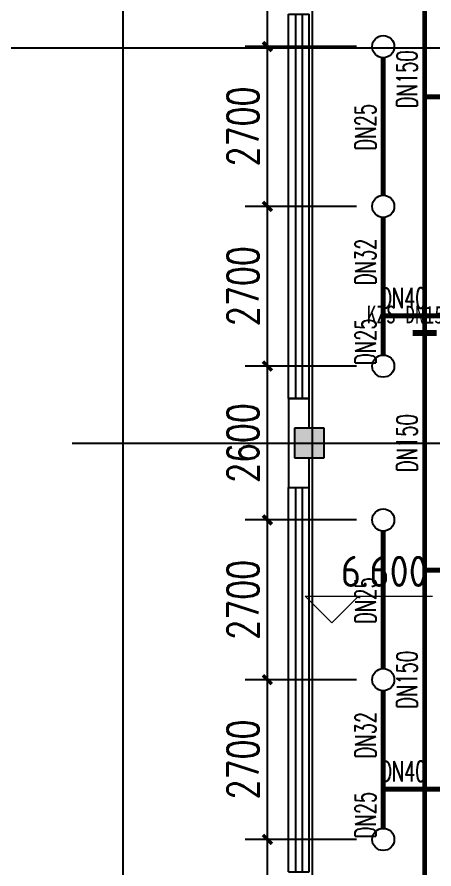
# Model space of a CAD drawing. Extents: x 0 to 2838408, y -923048 to 203859.
# Drawn here: x 2770978 to 2778019, y -512057 to -497658 of the extents above; entities that cross this region are included whole.
import ezdxf
from ezdxf.enums import TextEntityAlignment as Align

# ---------------------------------------------------------------- set-up
doc = ezdxf.new("R2010")
doc.units = 0
doc.header["$LTSCALE"] = 1000
doc.layers.add('A-ANNO-IDEN-LEVL', color=3, linetype='Continuous', lineweight=0)
doc.layers.add('A-ANNO-TXT', color=7, linetype='Continuous', lineweight=0, plot=False)
for name, color, linetype in [('COLUMN', 9, 'Continuous'), ('DIM_喷淋', 3, 'Continuous'), ('DOTE', 8, 'Continuous'), ('EQUIP_喷头', 7, 'Continuous'), ('PIPE-喷淋', 6, 'Continuous'), ('PUB_HATCH', 8, 'Continuous'), ('TEXT_喷淋', 7, 'Continuous'), ('WALL', 9, 'Continuous'), ('WINDOW', 4, 'Continuous'), ('XREF', 8, 'Continuous'), ('抗震支吊架', 2, 'Continuous')]:
    doc.layers.add(name, color=color, linetype=linetype)
doc.styles.add('_TCH_DIM_T3', font='SIMPLEX', dxfattribs={"width": 0.75, "bigfont": 'HZTXT'})
doc.styles.add('_TWT_PIPEDN', font='SIMPLEX', dxfattribs={"width": 0.8, "height": 2.3, "bigfont": 'HZTXT'})
doc.styles.add('kzcad', font='', dxfattribs={"width": 0.8})
doc.styles.get("Standard").update_dxf_attribs({"font": 'geniso.shx', "bigfont": 'hztxt.shx'})
doc.styles.get('kzcad').set_extended_font_data('SimSun')
doc.dimstyles.new('_TWT_ARCH&&150', dxfattribs={"dimtxt": 525, "dimasz": 150, "dimexe": 375, "dimexo": 450, "dimgap": 150, "dimtad": 1, "dimdec": 0, "dimzin": 0, "dimdsep": 46, "dimtxsty": '_TCH_DIM_T3', "dimblk": 'ARCHTICK', "dimcen": 0.09, "dimclrt": 7, "dimazin": 2, "dimtfac": 1, "dimtdec": 0, "dimtix": 1, "dimtmove": 2, "dimatfit": 3, "dimfxl": 1, "dimtolj": 1, "dimtzin": 0, "dimarcsym": 0})

# ---------------------------------------------------------------- blocks, each defined once
blk = doc.blocks.new('$TCHSYS$WIN2D')
for p, q in [((-0.5, 0.5), (0.5, 0.5)), ((-0.5, 0.5), (-0.5, -0.5)), ((0.5, 0.5), (0.5, -0.5)), ((0.5, 0.1667), (-0.5, 0.1667)), ((0.5, -0.1667), (-0.5, -0.1667)), ((-0.5, -0.5), (0.5, -0.5))]:
    blk.add_line(p, q)
blk = doc.blocks.new('3F1')
at = {"layer": 'PUB_HATCH'}
blk.add_hatch(color=256, dxfattribs=at).paths.add_polyline_path([(2439616.7, -504608.3), (2439616.7, -505108.3), (2440116.7, -505108.3), (2440116.7, -504608.3)])
at = {"layer": 'A-ANNO-IDEN-LEVL'}
for p, q in [((2440247.4, -507897.4), (2439797.4, -507447.4)), ((2439797.4, -507447.4), (2441948.3, -507447.4)), ((2440247.4, -507897.4), (2440697.4, -507447.4))]:
    blk.add_line(p, q, dxfattribs=at)
at = {"layer": 'COLUMN'}
for p, q in [((2439616.7, -504608.3), (2439616.7, -505108.3)), ((2440116.7, -504608.3), (2439616.7, -504608.3)), ((2440116.7, -505108.3), (2440116.7, -504608.3)), ((2439616.7, -505108.3), (2440116.7, -505108.3))]:
    blk.add_line(p, q, dxfattribs=at)
at = {"layer": 'Defpoints', "color": 250}
blk.add_lwpolyline([(2326685.8, -571303.4), (2468623.3, -571303.4), (2468623.3, -498186.6), (2326685.8, -498186.6)], close=True, dxfattribs=at)
at = {"layer": 'DOTE'}
for p, q in [((2436716.7, -467258.3), (2436716.7, -550458.3)), ((2439916.7, -467258.3), (2439916.7, -550458.3)), ((2435862.3, -504858.3), (2453916.7, -504858.3))]:
    blk.add_line(p, q, dxfattribs=at)
at = {"layer": 'WALL'}
for p, q in [((2439866.7, -504108.3), (2439516.7, -504108.3)), ((2439516.7, -504108.3), (2439516.7, -504858.3)), ((2439866.7, -504608.3), (2439866.7, -504108.3)), ((2439516.7, -504858.3), (2439516.7, -505608.3)), ((2439866.7, -505608.3), (2439866.7, -505108.3)), ((2439516.7, -505608.3), (2439866.7, -505608.3))]:
    blk.add_line(p, q, dxfattribs=at)
at = {"layer": 'WINDOW', "xscale": -6500, "yscale": -350, "zscale": -6500, "rotation": 270.0000000003765}
for p in [(2439691.7, -500858.3), (2439691.7, -508858.3)]:
    blk.add_blockref('$TCHSYS$WIN2D', p, dxfattribs=at)
at = {"layer": 'A-ANNO-TXT', "color": 7}
blk.add_text('6.600', height=525, dxfattribs=at).set_placement((2440401.5, -507289.9))
blk = doc.blocks.new('_ArchTick')
at = {"color": 0, "linetype": 'ByBlock', "const_width": 0.4}
blk.add_lwpolyline([(-0.5, -0.5), (0.5, 0.5)], dxfattribs=at)
blk = doc.blocks.new('*D2504')
at = {"layer": 'Defpoints', "color": 0, "linetype": 'ByBlock', "transparency": 16777216}
for p in [(2775207, -511558), (2777163, -511558), (2777163, -514158)]:
    blk.add_point(p, dxfattribs=at)
at = {"layer": 'DIM_喷淋', "color": 0, "linetype": 'ByBlock', "lineweight": -2, "transparency": 16777216}
for p, q in [((2776713, -511558), (2774832, -511558)), ((2775207, -514158), (2775207, -511558)), ((2776713, -514158), (2774832, -514158))]:
    blk.add_line(p, q, dxfattribs=at)
at = {"layer": 'DIM_喷淋', "color": 0, "linetype": 'ByBlock', "lineweight": -2, "transparency": 16777216, "xscale": 150, "yscale": 150, "zscale": 150}
for p, rotation in [((2775207, -511558), 90), ((2775207, -514158), 270)]:
    blk.add_blockref('_ArchTick', p, dxfattribs=dict(at, rotation=rotation))
at = {"layer": 'DIM_喷淋', "color": 7, "linetype": 'ByBlock', "transparency": 16777216, "insert": (2774795, -512858), "char_height": 525, "attachment_point": 5, "rotation": 90, "style": '_TCH_DIM_T3'}
blk.add_mtext('\\A1;2600', dxfattribs=at)
blk = doc.blocks.new('*D2505')
at = {"layer": 'Defpoints', "color": 0, "linetype": 'ByBlock', "transparency": 16777216}
for p in [(2775207, -508858), (2777163, -508858), (2777163, -511558)]:
    blk.add_point(p, dxfattribs=at)
at = {"layer": 'DIM_喷淋', "color": 0, "linetype": 'ByBlock', "lineweight": -2, "transparency": 16777216}
for p, q in [((2776713, -508858), (2774832, -508858)), ((2775207, -511558), (2775207, -508858)), ((2776713, -511558), (2774832, -511558))]:
    blk.add_line(p, q, dxfattribs=at)
at = {"layer": 'DIM_喷淋', "color": 0, "linetype": 'ByBlock', "lineweight": -2, "transparency": 16777216, "xscale": 150, "yscale": 150, "zscale": 150}
for p, rotation in [((2775207, -508858), 90), ((2775207, -511558), 270)]:
    blk.add_blockref('_ArchTick', p, dxfattribs=dict(at, rotation=rotation))
at = {"layer": 'DIM_喷淋', "color": 7, "linetype": 'ByBlock', "transparency": 16777216, "insert": (2774795, -510208), "char_height": 525, "attachment_point": 5, "rotation": 90, "style": '_TCH_DIM_T3'}
blk.add_mtext('\\A1;2700', dxfattribs=at)
blk = doc.blocks.new('*D2506')
at = {"layer": 'Defpoints', "color": 0, "linetype": 'ByBlock', "transparency": 16777216}
for p in [(2775207, -506158), (2777163, -506158), (2777163, -508858)]:
    blk.add_point(p, dxfattribs=at)
at = {"layer": 'DIM_喷淋', "color": 0, "linetype": 'ByBlock', "lineweight": -2, "transparency": 16777216}
for p, q in [((2776713, -506158), (2774832, -506158)), ((2775207, -508858), (2775207, -506158)), ((2776713, -508858), (2774832, -508858))]:
    blk.add_line(p, q, dxfattribs=at)
at = {"layer": 'DIM_喷淋', "color": 0, "linetype": 'ByBlock', "lineweight": -2, "transparency": 16777216, "xscale": 150, "yscale": 150, "zscale": 150}
for p, rotation in [((2775207, -506158), 90), ((2775207, -508858), 270)]:
    blk.add_blockref('_ArchTick', p, dxfattribs=dict(at, rotation=rotation))
at = {"layer": 'DIM_喷淋', "color": 7, "linetype": 'ByBlock', "transparency": 16777216, "insert": (2774795, -507508), "char_height": 525, "attachment_point": 5, "rotation": 90, "style": '_TCH_DIM_T3'}
blk.add_mtext('\\A1;2700', dxfattribs=at)
blk = doc.blocks.new('*D2507')
at = {"layer": 'Defpoints', "color": 0, "linetype": 'ByBlock', "transparency": 16777216}
for p in [(2775207, -503558), (2777163, -503558), (2777163, -506158)]:
    blk.add_point(p, dxfattribs=at)
at = {"layer": 'DIM_喷淋', "color": 0, "linetype": 'ByBlock', "lineweight": -2, "transparency": 16777216}
for p, q in [((2776713, -503558), (2774832, -503558)), ((2775207, -506158), (2775207, -503558)), ((2776713, -506158), (2774832, -506158))]:
    blk.add_line(p, q, dxfattribs=at)
at = {"layer": 'DIM_喷淋', "color": 0, "linetype": 'ByBlock', "lineweight": -2, "transparency": 16777216, "xscale": 150, "yscale": 150, "zscale": 150}
for p, rotation in [((2775207, -503558), 90), ((2775207, -506158), 270)]:
    blk.add_blockref('_ArchTick', p, dxfattribs=dict(at, rotation=rotation))
at = {"layer": 'DIM_喷淋', "color": 7, "linetype": 'ByBlock', "transparency": 16777216, "insert": (2774795, -504858), "char_height": 525, "attachment_point": 5, "rotation": 90, "style": '_TCH_DIM_T3'}
blk.add_mtext('\\A1;2600', dxfattribs=at)
blk = doc.blocks.new('*D2508')
at = {"layer": 'Defpoints', "color": 0, "linetype": 'ByBlock', "transparency": 16777216}
for p in [(2775207, -500858), (2777163, -500858), (2777163, -503558)]:
    blk.add_point(p, dxfattribs=at)
at = {"layer": 'DIM_喷淋', "color": 0, "linetype": 'ByBlock', "lineweight": -2, "transparency": 16777216}
for p, q in [((2776713, -500858), (2774832, -500858)), ((2775207, -503558), (2775207, -500858)), ((2776713, -503558), (2774832, -503558))]:
    blk.add_line(p, q, dxfattribs=at)
at = {"layer": 'DIM_喷淋', "color": 0, "linetype": 'ByBlock', "lineweight": -2, "transparency": 16777216, "xscale": 150, "yscale": 150, "zscale": 150}
for p, rotation in [((2775207, -500858), 90), ((2775207, -503558), 270)]:
    blk.add_blockref('_ArchTick', p, dxfattribs=dict(at, rotation=rotation))
at = {"layer": 'DIM_喷淋', "color": 7, "linetype": 'ByBlock', "transparency": 16777216, "insert": (2774795, -502208), "char_height": 525, "attachment_point": 5, "rotation": 90, "style": '_TCH_DIM_T3'}
blk.add_mtext('\\A1;2700', dxfattribs=at)
blk = doc.blocks.new('*D2509')
at = {"layer": 'Defpoints', "color": 0, "linetype": 'ByBlock', "transparency": 16777216}
for p in [(2775207, -498158), (2777163, -498158), (2777163, -500858)]:
    blk.add_point(p, dxfattribs=at)
at = {"layer": 'DIM_喷淋', "color": 0, "linetype": 'ByBlock', "lineweight": -2, "transparency": 16777216}
for p, q in [((2776713, -498158), (2774832, -498158)), ((2775207, -500858), (2775207, -498158)), ((2776713, -500858), (2774832, -500858))]:
    blk.add_line(p, q, dxfattribs=at)
at = {"layer": 'DIM_喷淋', "color": 0, "linetype": 'ByBlock', "lineweight": -2, "transparency": 16777216, "xscale": 150, "yscale": 150, "zscale": 150}
for p, rotation in [((2775207, -498158), 90), ((2775207, -500858), 270)]:
    blk.add_blockref('_ArchTick', p, dxfattribs=dict(at, rotation=rotation))
at = {"layer": 'DIM_喷淋', "color": 7, "linetype": 'ByBlock', "transparency": 16777216, "insert": (2774795, -499508), "char_height": 525, "attachment_point": 5, "rotation": 90, "style": '_TCH_DIM_T3'}
blk.add_mtext('\\A1;2700', dxfattribs=at)
blk = doc.blocks.new('*D2510')
at = {"layer": 'Defpoints', "color": 0, "linetype": 'ByBlock', "transparency": 16777216}
for p in [(2775207, -495558), (2777163, -495558), (2777163, -498158)]:
    blk.add_point(p, dxfattribs=at)
at = {"layer": 'DIM_喷淋', "color": 0, "linetype": 'ByBlock', "lineweight": -2, "transparency": 16777216}
for p, q in [((2776713, -495558), (2774832, -495558)), ((2775207, -498158), (2775207, -495558)), ((2776713, -498158), (2774832, -498158))]:
    blk.add_line(p, q, dxfattribs=at)
at = {"layer": 'DIM_喷淋', "color": 0, "linetype": 'ByBlock', "lineweight": -2, "transparency": 16777216, "xscale": 150, "yscale": 150, "zscale": 150}
for p, rotation in [((2775207, -495558), 90), ((2775207, -498158), 270)]:
    blk.add_blockref('_ArchTick', p, dxfattribs=dict(at, rotation=rotation))
at = {"layer": 'DIM_喷淋', "color": 7, "linetype": 'ByBlock', "transparency": 16777216, "insert": (2774795, -496858), "char_height": 525, "attachment_point": 5, "rotation": 90, "style": '_TCH_DIM_T3'}
blk.add_mtext('\\A1;2600', dxfattribs=at)
blk = doc.blocks.new('$TwtSys$00000125')
blk.add_circle((0, 0, 0), 1)

msp = doc.modelspace()

# ---------------------------------------------------------------- linework, layer by layer
at = {"layer": 'PIPE-喷淋', "linetype": 'ByBlock', "ltscale": 1.5, "const_width": 82.5}
for points in [[(2777862.5, -494708.3), (2777862.5, -502708.3)], [(2777162.5, -500670.8), (2777162.5, -498345.8)], [(2779661.4, -499008.3), (2777861.4, -499008.3)], [(2777162.5, -502708.3), (2777162.5, -501045.8)], [(2777162.5, -503370.8), (2777162.5, -502708.3)], [(2777162.5, -502708.3), (2777862.5, -502708.3)], [(2779662.5, -502708.3), (2777862.5, -502708.3)], [(2777862.5, -502708.3), (2777862.5, -507008.3)], [(2777162.5, -508670.8), (2777162.5, -506345.8)], [(2777862.5, -507008.3), (2777862.5, -510708.3)], [(2779662.5, -507008.3), (2777862.5, -507008.3)], [(2777162.5, -510708.3), (2777162.5, -509045.8)], [(2777162.5, -511370.8), (2777162.5, -510708.3)], [(2777162.5, -510708.3), (2777862.5, -510708.3)], [(2779662.5, -510708.3), (2777862.5, -510708.3)], [(2777862.5, -510708.3), (2777862.5, -515008.3)]]:
    msp.add_lwpolyline(points, dxfattribs=at)
at = {"layer": '抗震支吊架', "color": 4, "const_width": 100}
msp.add_lwpolyline([(2777662.5, -502998.3), (2778062.5, -502998.3)], dxfattribs=at)

# ---------------------------------------------------------------- block references
at = {"layer": 'EQUIP_喷头', "linetype": 'ByBlock', "xscale": 187.5, "yscale": 187.5, "zscale": 187.5}
for p in [(2777162.5, -498158.3), (2777162.5, -500858.3), (2777162.5, -503558.3), (2777162.5, -506158.3), (2777162.5, -508858.3), (2777162.5, -511558.3)]:
    msp.add_blockref('$TwtSys$00000125', p, dxfattribs=at)
at = {"layer": 'XREF'}
msp.add_blockref('3F1', (336045.8, 0), dxfattribs=at)

# ---------------------------------------------------------------- texts
at = {"layer": 'TEXT_喷淋', "linetype": 'ByBlock', "style": '_TWT_PIPEDN', "width": 0.64}
for p in [(2777735, -499197.2), (2777735, -505347.2), (2777735, -509347.2)]:
    msp.add_text('DN150', height=345, rotation=90, dxfattribs=at).set_placement(p)
at = {"layer": 'TEXT_喷淋', "color": 251, "linetype": 'ByBlock', "style": '_TWT_PIPEDN', "width": 0.64}
for s, p in [('DN25', (2777035, -499913.1)), ('DN32', (2777035, -502188.1)), ('DN25', (2777035, -503538.1)), ('DN25', (2777035, -507913.1)), ('DN32', (2777035, -510188.1)), ('DN25', (2777035, -511538.1))]:
    msp.add_text(s, height=345, rotation=90, dxfattribs=at).set_placement(p)
for p in [(2777107.7, -502580.8), (2777107.7, -510580.8)]:
    msp.add_text('DN40', height=345, dxfattribs=at).set_placement(p)
at = {"layer": '抗震支吊架', "color": 4, "style": 'kzcad', "width": 0.8}
msp.add_text('KZS-DN150-TL', height=300, rotation=359.88539, dxfattribs=at).set_placement((2777862.5, -502838.3), align=Align.CENTER)

# ---------------------------------------------------------------- dimensions: what is measured, and where the dimension line sits
at = {"layer": 'DIM_喷淋', "linetype": 'ByBlock'}
for p1, p2, picture, middle in [((2777162.5, -498158.3), (2777162.5, -495558.3), '*D2510', (2774794.9, -496858.3)), ((2777162.5, -500858.3), (2777162.5, -498158.3), '*D2509', (2774794.9, -499508.3)), ((2777162.5, -503558.3), (2777162.5, -500858.3), '*D2508', (2774794.9, -502208.3)), ((2777162.5, -506158.3), (2777162.5, -503558.3), '*D2507', (2774794.9, -504858.3)), ((2777162.5, -508858.3), (2777162.5, -506158.3), '*D2506', (2774794.9, -507508.3)), ((2777162.5, -511558.3), (2777162.5, -508858.3), '*D2505', (2774794.9, -510208.3)), ((2777162.5, -514158.3), (2777162.5, -511558.3), '*D2504', (2774794.9, -512858.3))]:
    dim = msp.add_aligned_dim(p1=p1, p2=p2, distance=1955.2, dimstyle='_TWT_ARCH&&150', dxfattribs=at)
    dim.commit()
    dim.dimension.update_dxf_attribs({"geometry": picture, "text_midpoint": middle})

doc.saveas('drawing.dxf')
